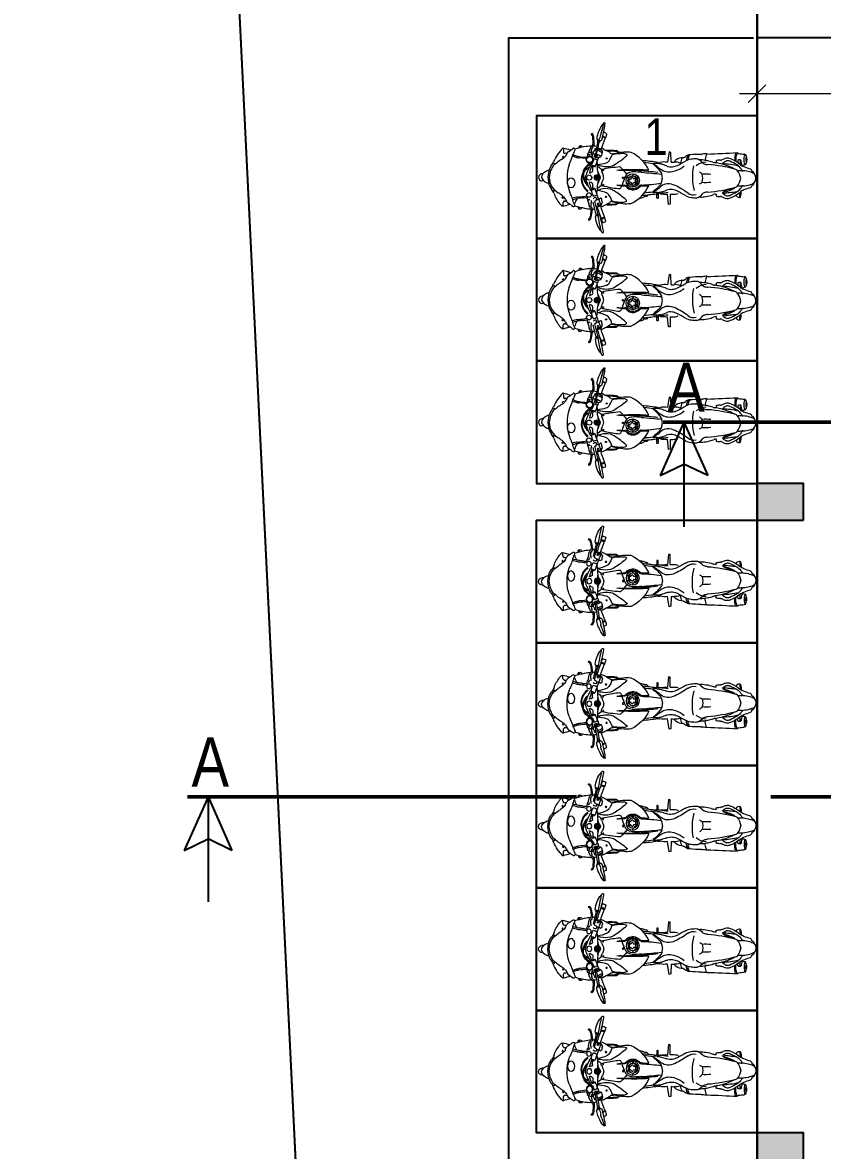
# Model space of a CAD drawing. Header units: metres. Extents: x 2865 to 2957, y -495 to -392.
# Drawn here: x 2865.32 to 2871.85, y -414.49 to -405.28 of the extents above; entities that cross this region are included whole.
import ezdxf
from ezdxf.enums import TextEntityAlignment as Align

# ---------------------------------------------------------------- set-up
doc = ezdxf.new("R2010")
doc.units = ezdxf.units.M
doc.header["$LTSCALE"] = 12.7
doc.linetypes.add('HIDDEN', pattern=[0.375, 0.25, -0.125])
doc.layers.get('Defpoints').update_dxf_attribs({"color": 140})
for name, color, linetype in [('AS_AT_SITE', 7, 'Continuous'), ('BLK_0_FLR_0_COVERED_PARKING', 7, 'Continuous'), ('BLK_1_COVERED_AREA', 7, 'Continuous'), ('BLK_1_FLR_0_STILT', 7, 'Continuous'), ('BLK_1_LVL_0_BLDG_FOOT_PRINT', 7, 'Continuous'), ('BLK_1_LVL_0_SIDE_SETBACK2', 7, 'Continuous'), ('FMB_OR_PLR', 7, 'Continuous'), ('PLOT_BOUNDARY', 7, 'Continuous'), ('SUPER_IMPOSED', 7, 'Continuous'), ('TWO_WHEELER_DRIVE_WAY', 7, 'Continuous')]:
    doc.layers.add(name, color=color, linetype=linetype)
doc.styles.add('Annotative', font='ARIALN.TTF')
doc.dimstyles.new('BLD OUTER', dxfattribs={"dimscale": 0.096, "dimtxt": 3, "dimasz": 1.5, "dimexe": 1.524, "dimexo": 3.96875, "dimgap": 0.889, "dimtad": 0, "dimzin": 0, "dimdsep": 46, "dimtxsty": 'Annotative', "dimblk": 'OBLIQUE', "dimcen": 0, "dimdle": 1.5, "dimclrd": 256, "dimadec": 0, "dimazin": 0, "dimtfac": 1, "dimtofl": 0, "dimtmove": 0, "dimatfit": 3, "dimldrblk": 'OPEN', "dimfxl": 0, "dimtolj": 1, "dimtzin": 0, "dimlwd": 18, "dimlwe": 18, "dimarcsym": 0})

# ---------------------------------------------------------------- blocks, each defined once
blk = doc.blocks.new('*D39')
at = {"layer": 'Defpoints', "color": 0}
for p in [(2866.1446, -399.9851), (2866.8347, -399.9513), (2870.1096, -466.8712)]:
    blk.add_point(p, dxfattribs=at)
at = {"color": 0, "insert": (2868.1549, -433.4451), "char_height": 0.288, "attachment_point": 5, "rotation": 272.80166, "style": 'Annotative'}
blk.add_mtext('\\A1;67.00', dxfattribs=at)
blk = doc.blocks.new('_Oblique')
at = {"color": 0, "linetype": 'ByBlock', "lineweight": -2}
blk.add_line((-0.5, -0.5), (0.5, 0.5), dxfattribs=at)
blk = doc.blocks.new('_Open')
at = {"color": 0, "linetype": 'ByBlock', "lineweight": -2}
for p, q in [((-1, 0.167), (0, 0)), ((-1, -0.167), (0, 0)), ((0, 0), (-1, 0))]:
    blk.add_line(p, q, dxfattribs=at)
blk = doc.blocks.new('A$C43C371B0')
at = {"lineweight": 15}
h = blk.add_hatch(color=8, dxfattribs=at)
edge = h.paths.add_edge_path(flags=16)
edge.add_ellipse((3.3888, -0.0123), major_axis=(0, -0.00177), ratio=0.5, start_angle=173.07515, end_angle=255.46242)
edge.add_line((3.388, -0.0119), (3.388, -0.02))
edge.add_line((3.388, -0.02), (3.3869, -0.02))
edge.add_line((3.3869, -0.02), (3.3869, -0.0122))
edge.add_ellipse((3.3857, -0.013), major_axis=(0, -0.00259), ratio=0.5, start_angle=109.0926, end_angle=187.01384)
edge.add_line((3.3855, -0.0105), (3.3855, -0.0199))
edge.add_line((3.3855, -0.0199), (3.3845, -0.0199))
edge.add_line((3.3845, -0.0199), (3.3845, -0.0262))
edge.add_line((3.3845, -0.0262), (3.3842, -0.0262))
edge.add_line((3.3842, -0.0262), (3.3842, -0.027))
edge.add_ellipse((3.3898, -0.0189), major_axis=(0, -0.0139), ratio=0.5, start_angle=-54.34775, end_angle=-19.21212)
edge.add_ellipse((3.3888, -0.0205), major_axis=(0, -0.0118), ratio=0.5, start_angle=-12.92284, end_angle=16.05024)
edge.add_ellipse((3.3892, -0.0233), major_axis=(0, -0.00891), ratio=0.5, start_angle=16.05024, end_angle=75.05841)
edge.add_ellipse((3.3861, -0.0217), major_axis=(0, -0.0154), ratio=0.5, start_angle=75.46499, end_angle=87.69698)
edge.add_line((3.3938, -0.0223), (3.3938, -0.0111))
edge.add_ellipse((3.3943, -0.0111), major_axis=(0, -0.00115), ratio=0.5, start_angle=90, end_angle=270, ccw=False)
edge.add_line((3.3949, -0.0111), (3.3949, -0.0234))
edge.add_ellipse((3.3978, -0.0234), major_axis=(0, -0.00581), ratio=0.5, start_angle=-90, end_angle=90)
edge.add_line((3.4007, -0.0234), (3.4007, -0.0112))
edge.add_ellipse((3.4013, -0.0112), major_axis=(0, -0.00107), ratio=0.5, start_angle=90, end_angle=270, ccw=False)
edge.add_line((3.4018, -0.0112), (3.4018, -0.0201))
edge.add_ellipse((3.4035, -0.0201), major_axis=(0, -0.00344), ratio=0.5, start_angle=-90, end_angle=90)
edge.add_line((3.4052, -0.0201), (3.4052, -0.0142))
edge.add_ellipse((3.4058, -0.0142), major_axis=(0, -0.00107), ratio=0.5, start_angle=90, end_angle=270, ccw=False)
edge.add_line((3.4063, -0.0142), (3.4063, -0.0179))
edge.add_ellipse((3.4071, -0.0177), major_axis=(0, -0.00157), ratio=0.5, start_angle=-83.40269, end_angle=2.56472)
edge.add_ellipse((3.4069, -0.0169), major_axis=(0, -0.00237), ratio=0.5, start_angle=8.94007, end_angle=73.41836)
edge.add_ellipse((3.4071, -0.0158), major_axis=(0, -0.00263), ratio=0.5, start_angle=369.35531, end_angle=408.87338, ccw=False)
edge.add_ellipse((3.4074, -0.0179), major_axis=(0, -0.000606), ratio=0.5, start_angle=277.73145, end_angle=347.06752, ccw=False)
edge.add_line((3.4071, -0.0179), (3.4071, -0.0142))
edge.add_ellipse((3.4057, -0.0142), major_axis=(0, -0.00272), ratio=0.5, start_angle=90, end_angle=270)
edge.add_line((3.4043, -0.0142), (3.4043, -0.0201))
edge.add_ellipse((3.4038, -0.0201), major_axis=(0, -0.000963), ratio=0.5, start_angle=270, end_angle=450, ccw=False)
edge.add_line((3.4034, -0.0201), (3.4034, -0.0112))
edge.add_ellipse((3.4011, -0.0112), major_axis=(0, -0.00459), ratio=0.5, start_angle=90, end_angle=270)
edge.add_line((3.3988, -0.0112), (3.3988, -0.0234))
edge.add_ellipse((3.3982, -0.0234), major_axis=(0, -0.00117), ratio=0.5, start_angle=270, end_angle=450, ccw=False)
edge.add_line((3.3976, -0.0234), (3.3976, -0.0112))
edge.add_ellipse((3.3943, -0.0112), major_axis=(0, -0.00664), ratio=0.5, start_angle=90, end_angle=270)
edge.add_line((3.391, -0.0112), (3.391, -0.0232))
edge.add_ellipse((3.3905, -0.0232), major_axis=(0, -0.00095), ratio=0.5, start_angle=0, end_angle=90, ccw=False)
edge.add_line((3.3905, -0.0242), (3.3894, -0.0242))
edge.add_ellipse((3.3894, -0.0232), major_axis=(0, -0.00095), ratio=0.5, start_angle=270, end_angle=360, ccw=False)
edge.add_line((3.3889, -0.0232), (3.3889, -0.0105))
edge.add_line((3.3889, -0.0105), (3.3889, -0.0105))
edge = h.paths.add_edge_path(flags=16)
edge.add_line((3.3905, -0.0051), (3.3896, -0.0071))
edge.add_line((3.3896, -0.0071), (3.388, -0.0071))
edge.add_ellipse((3.3873, -0.008), major_axis=(0, -0.00172), ratio=0.5, start_angle=123.48454, end_angle=146.51546)
edge.add_line((3.3878, -0.0066), (3.3878, -0.0047))
edge.add_ellipse((3.3873, -0.0033), major_axis=(0, -0.00166), ratio=0.5, start_angle=34.97077, end_angle=325.02923)
edge.add_line((3.3868, -0.0047), (3.3868, -0.0066))
edge.add_ellipse((3.3873, -0.008), major_axis=(0, -0.00172), ratio=0.5, start_angle=213.48454, end_angle=236.51546)
edge.add_line((3.3866, -0.0071), (3.385, -0.0071))
edge.add_line((3.385, -0.0071), (3.3841, -0.0051))
edge.add_ellipse((3.3837, -0.0057), major_axis=(0, -0.00095), ratio=0.5, start_angle=131.35961, end_angle=311.35961)
edge.add_line((3.3834, -0.0063), (3.3845, -0.009))
edge.add_line((3.3845, -0.009), (3.3866, -0.009))
edge.add_ellipse((3.3873, -0.008), major_axis=(0, -0.00172), ratio=0.5, start_angle=-56.51546, end_angle=56.51546)
edge.add_line((3.388, -0.009), (3.39, -0.009))
edge.add_line((3.39, -0.009), (3.3912, -0.0063))
edge.add_ellipse((3.3908, -0.0057), major_axis=(0, -0.00095), ratio=0.5, start_angle=48.64039, end_angle=228.64039)
h.paths.add_polyline_path([(3.3813, -0.0217), (3.3813, -0.0095), (3.3831, -0.0095), (3.3831, -0.0217)], flags=16)
edge = h.paths.add_edge_path(flags=16)
edge.add_ellipse((3.3806, -0.0181), major_axis=(0, -0.000952), ratio=0.5, start_angle=0, end_angle=360, ccw=False)
edge = h.paths.add_edge_path(flags=16)
edge.add_ellipse((3.3806, -0.0206), major_axis=(0, -0.000952), ratio=0.5, start_angle=0, end_angle=360, ccw=False)
edge = h.paths.add_edge_path(flags=16)
edge.add_ellipse((3.3806, -0.0156), major_axis=(0, -0.000952), ratio=0.5, start_angle=0, end_angle=360, ccw=False)
edge = h.paths.add_edge_path(flags=16)
edge.add_ellipse((3.3806, -0.0131), major_axis=(0, -0.000952), ratio=0.5, start_angle=0, end_angle=360, ccw=False)
edge = h.paths.add_edge_path(flags=16)
edge.add_ellipse((3.3806, -0.0106), major_axis=(0, -0.000952), ratio=0.5, start_angle=0, end_angle=360, ccw=False)
edge = h.paths.add_edge_path()
edge.add_ellipse((3.3934, 0), major_axis=(0, -0.0367), ratio=0.5, start_angle=-90, end_angle=90, ccw=False)
edge.add_line((3.3751, 0), (3.4118, 0))
blk = doc.blocks.new('A$C3D04333F')
at = {"xscale": -1}
blk.add_blockref('A$C43C371B0', (3.7548, 1.25), dxfattribs=at)
blk = doc.blocks.new('A$C1AA45CAD')
h = blk.add_hatch(color=256)
h.dxf.hatch_style = 1
h.paths.add_polyline_path([(0, 0), (-0.3, 0), (-0.3, -0.38), (0, -0.38)])
blk.add_lwpolyline([(-0.3, -0.38), (0, -0.38), (0, 0), (-0.3, 0)], close=True)
blk = doc.blocks.new('A$C06431D52')
at = {"color": 8, "lineweight": 15}
for p, q in [((-0.4734, 0.196), (-0.4967, 0.2943)), ((-0.4842, 0.2957), (-0.4625, 0.2052)), ((-0.4447, 0.2082), (-0.4425, 0.2082)), ((-0.5063, 0.003), (-0.4824, 0.003)), ((-0.4943, 0.0149), (-0.4943, -0.0089)), ((-0.0588, 0.0303), (-0.0437, 0.0303)), ((-0.0524, -0.0284), (-0.0457, -0.0284)), ((-1.0973, -0.1215), (-1.097, -0.2021)), ((-1.0832, -0.2056), (-1.0679, -0.1216)), ((-0.4348, -0.1093), (-0.4272, -0.0943)), ((-0.4272, -0.0943), (-0.4173, -0.0994)), ((-0.4173, -0.0994), (-0.4255, -0.1159)), ((-1.097, -0.2021), (-1.0832, -0.2056)), ((-0.5562, -0.3128), (-0.5255, -0.2268))]:
    blk.add_line(p, q, dxfattribs=at)
blk.add_lwpolyline([(-1.8, -0.5), (0, -0.5), (0, 0.5), (-1.8, 0.5)], close=True)
for points in [[(-1.09, 0.1394), (-1.0906, 0.2161), (-1.0899, 0.2201), (-1.078, 0.2219), (-1.076, 0.2195)], [(-1.076, 0.2195), (-1.0715, 0.1686), (-1.0676, 0.1389)], [(-0.9964, 0.1336), (-0.9943, 0.1355), (-0.9935, 0.1375), (-0.9935, 0.1396), (-0.9932, 0.1711), (-0.9911, 0.1728), (-0.9833, 0.1724), (-0.9816, 0.1709), (-0.9816, 0.1378), (-0.9809, 0.1368), (-0.9788, 0.1353)], [(-0.9935, 0.1451), (-0.9816, 0.1451)], [(-0.7916, 0.0441), (-0.8079, 0.0441), (-0.8079, 0.0136), (-0.7916, 0.0136)], [(-0.7676, 0.0404), (-0.7559, 0.0404), (-0.7559, 0.0172), (-0.7676, 0.0172)]]:
    blk.add_lwpolyline(points, dxfattribs=at)
blk.add_lwpolyline([(-0.5092, 0.2186), (-0.5045, 0.2129), (-0.4972, 0.214), (-0.4946, 0.2209), (-0.4992, 0.2267), (-0.5065, 0.2255)], close=True, dxfattribs=at)
for centre, radius in [((-0.4273, 0.1457), 0.0186), ((-0.8278, 0.0056), 0.00242), ((-0.8274, 0.0517), 0.00242), ((-0.7854, 0.0759), 0.00242), ((-0.7458, 0.0523), 0.00242), ((-0.7454, 0.0049), 0.00242), ((-0.7059, 0.0049), 0.00583), ((-0.543, 0.0617), 0.00411), ((-0.4943, 0.003), 0.0229), ((-0.4943, 0.003), 0.0189), ((-0.4943, 0.003), 0.0119), ((-0.4302, 0.003), 0.0209), ((-0.7865, -0.018), 0.00242), ((-0.5437, -0.0566), 0.00428), ((-0.5007, -0.1607), 0.00329), ((-0.4326, -0.1435), 0.0284), ((-0.4326, -0.1435), 0.025)]:
    blk.add_circle(centre, radius, dxfattribs=at)
for centre, radius, start, end in [((-0.5376, 0.3288), 0.0417, 90.1486, 131.2311), ((-0.4725, 0.4478), 0.0736, 177.67464, 194.04028), ((-0.5394, 0.4438), 0.00969, 76.9625, 133.38682), ((1.0011, 0.7099), 1.5701, 190.2718, 194.73859), ((-0.7605, 0.2763), 0.2419, 15.29338, 22.9313), ((-0.5587, 0.4243), 0.036, 26.14713, 53.23774), ((-0.6534, 0.3254), 0.1712, 21.98625, 42.11051), ((2.9019, 1.048), 3.4818, 190.05373, 192.22221), ((-0.7064, 0.304), 0.2284, 4.59484, 21.98625), ((-0.3805, 0.3926), 0.1874, 189.95663, 201.04811), ((-0.5271, 0.2999), 0.0401, 90.12832, 136.65702), ((-0.5505, 0.3321), 0.00842, 234.78244, 267.04615), ((-2.1457, -0.2795), 1.7034, 17.5111, 20.59219), ((-0.5183, 0.2844), 0.0511, 98.10835, 129.65125), ((-0.5538, 0.3211), 0.00389, 321.48406, 42.35155), ((-4.9574, -1.2656), 4.7109, 18.69572, 19.77199), ((-0.5104, 0.3568), 0.0468, 261.48218, 312.57912), ((-0.5002, 0.3087), 0.00498, 161.64475, 240.86184), ((-0.4982, 0.3283), 0.0243, 259.45575, 308.23531), ((-0.5197, 0.2876), 0.024, 16.45137, 44.53718), ((-0.4928, 0.3102), 0.0098, 353.8099, 43.7023), ((-0.4683, 0.3011), 0.0168, 151.43965, 198.96029), ((0.3166, 0.1418), 0.7833, 166.2045, 170.88663), ((-0.2042, 0.2648), 0.242, 165.1662, 179.35351), ((-0.3495, 0.3078), 0.0969, 162.61984, 167.62236), ((-0.4171, 0.329), 0.026, 141.6885, 162.61984), ((-0.4222, 0.3225), 0.0165, 123.04546, 165.1662), ((-0.3263, 0.1496), 0.225, 117.29919, 119.62955), ((-0.6162, 0.6208), 0.3393, 303.04546, 304.18859), ((-0.4278, 0.3454), 0.00443, 57.30806, 112.20608), ((-0.4279, 0.3436), 0.00416, 304.18859, 13.47169), ((-0.4483, 0.3387), 0.0251, 13.47169, 24.48487), ((-0.6486, -0.053), 0.2943, 114.50755, 155.28787), ((-0.7346, -0.1283), 0.345, 84.7908, 96.00443), ((-0.7254, 0.1906), 0.00845, 114.29045, 184.14779), ((-0.6871, 0.2204), 0.0558, 213.05368, 237.83094), ((-0.707, 0.1498), 0.0532, 91.91675, 114.29045), ((-0.6971, -0.1473), 0.3505, 76.2084, 91.91675), ((-0.7635, -0.3428), 0.5613, 74.76378, 83.8355), ((-0.5854, -0.0185), 0.2456, 107.81463, 110.81053), ((-0.6468, 0.2071), 0.0161, 97.04287, 148.94212), ((-0.6082, -0.1196), 0.339, 84.81343, 98.88327), ((-0.6034, -0.2561), 0.4812, 88.07935, 95.41166), ((-0.6118, 0.2143), 0.0161, 254.76378, 287.43871), ((-0.5168, 0.2098), 0.0981, 189.79471, 210.25895), ((-0.3376, -0.1847), 0.4688, 113.61636, 125.07843), ((-0.6118, -0.5059), 0.7312, 86.51723, 88.07935), ((-0.4662, 0.1625), 0.0839, 135.77408, 147.53454), ((-0.4658, 0.2223), 0.0727, 191.70944, 204.47244), ((-0.5165, 0.1859), 0.0167, 157.84074, 222.4174), ((-0.5272, 0.2223), 0.00437, 121.22576, 247.2453), ((-0.4907, 0.1876), 0.0546, 83.18285, 135.25307), ((-0.4767, 0.1566), 0.0814, 94.65543, 127.62642), ((-0.4567, 0.1038), 0.1569, 115.83418, 115.967), ((-0.4465, 0.2301), 0.0761, 184.67072, 206.37637), ((-0.4788, 0.1153), 0.0696, 97.66698, 127.00502), ((0.3942, 0.647), 1.0145, 206.37637, 207.5485), ((-0.4567, 0.1038), 0.1569, 101.49966, 105.51132), ((-0.4735, 0.1797), 0.0152, 106.46485, 176.42799), ((-0.4655, 0.1526), 0.0435, 100.2341, 106.46485), ((-0.4567, 0.1038), 0.1569, 90.03997, 96.90253), ((-0.441, 0.2633), 0.016, 170.65025, 214.57231), ((-0.412, 0.2737), 0.0464, 204.83849, 225.26656), ((-0.4867, 0.2036), 0.0422, 340.7211, 6.18062), ((-0.2656, 0.289), 0.1819, 186.78236, 188.14004), ((-0.43, 0.2676), 0.0163, 195.60072, 226.34916), ((-0.471, 0.2267), 0.0298, 16.87483, 28.17883), ((-0.4716, -0.1354), 0.3964, 78.38949, 86.05851), ((-0.5429, 0.2218), 0.1014, 352.31924, 7.68076), ((-0.4798, 0.2187), 0.0536, 16.06344, 43.88521), ((-0.5094, 0.2102), 0.0844, 357.16932, 16.06344), ((-0.4173, 0.2053), 0.00785, 175.25526, 219.20212), ((-0.48, 0.1105), 0.1062, 53.87727, 57.82624), ((-0.5117, 0.1635), 0.0999, 355.91806, 19.15295), ((-0.6829, -1.1117), 1.3952, 74.53204, 77.95811), ((-0.3559, 0.2447), 0.0142, 113.00252, 166.89049), ((-0.3528, 0.2374), 0.0222, 66.99748, 113.00252), ((-0.325, 0.2514), 0.0237, 161.479, 202.08302), ((-0.3869, 0.4631), 0.2936, 278.05504, 288.5999), ((-0.3559, 0.2441), 0.018, 347.71886, 49.47788), ((-0.5262, 0.3005), 0.2318, 327.64089, 339.2087), ((-0.3048, 0.2309), 0.00674, 147.68202, 194.12526), ((3.6848, 1.821), 4.3014, 201.71878, 202.35778), ((-0.3005, 0.2282), 0.0118, 111.41245, 147.68202), ((-0.3022, 0.2326), 0.00713, 71.4502, 111.41245), ((-0.3138, 0.198), 0.0436, 46.64468, 71.4502), ((-0.2365, 0.2799), 0.0691, 226.64468, 248.1932), ((-0.1188, -0.2413), 0.4866, 100.56165, 108.33158), ((-0.2709, 0.1938), 0.0236, 34.51193, 68.1932), ((-0.3903, 0.1118), 0.1685, 30.20595, 34.51193), ((-0.243, 0.0772), 0.1193, 82.31095, 90.79975), ((-0.4227, 0.0929), 0.2061, 24.8389, 30.20595), ((-0.2254, 0.1991), 0.00391, 246.08667, 325.31778), ((-0.2656, 0.2268), 0.0527, 325.31778, 1.23652), ((-0.2181, 0.23), 0.00567, 338.61021, 71.79515), ((-0.3247, 0.1075), 0.1744, 38.36643, 47.96263), ((-0.4231, 0.0297), 0.2999, 19.68738, 38.36643), ((-1.8629, 0.5259), 0.4552, 284.81441, 292.22254), ((-1.732, 0.2054), 0.109, 292.22254, 310.32022), ((-1.4327, -0.0918), 0.2969, 141.43536, 146.89066), ((-1.5656, 0.1282), 0.1045, 161.57256, 186.63963), ((-1.5821, 0.0273), 0.1059, 120.85468, 141.43536), ((-1.658, 0.159), 0.00704, 73.35553, 161.57256), ((-1.4897, -0.0801), 0.2655, 108.03541, 130.32022), ((-1.3845, 0.1097), 0.2772, 168.3367, 177.41003), ((-1.6549, 0.1381), 0.0277, 46.42262, 92.24946), ((-1.3867, -0.2997), 0.4868, 112.9636, 120.85468), ((-1.6521, 0.1422), 0.0228, 8.34083, 44.47036), ((-2.0634, 4.2227), 4.1245, 276.00319, 277.53162), ((-1.3169, -1.0368), 1.1608, 93.90831, 105.40333), ((-1.6087, 0.0859), 0.0079, 125.54018, 188.8365), ((-1.3367, -0.5024), 0.6559, 110.00115, 114.94526), ((-1.6008, 0.0761), 0.0178, 102.75376, 129.2329), ((-1.7822, 0.8776), 0.8039, 282.75376, 286.93416), ((-1.5596, 0.1083), 0.0437, 78.89423, 112.9636), ((-1.56, 0.1407), 0.0337, 88.88263, 110.52227), ((-1.5101, -0.0259), 0.1488, 102.7208, 110.00115), ((-1.5613, 0.0764), 0.0981, 77.49243, 88.88263), ((-1.5564, 0.1246), 0.0271, 58.87226, 78.89423), ((-1.5833, 0.1898), 0.0886, 293.45442, 316.58165), ((-1.6746, 0.7024), 0.5978, 282.7208, 283.85114), ((-1.5839, 0.0691), 0.089, 42.66855, 62.20467), ((-1.5944, 0.0121), 0.169, 61.12865, 71.24485), ((-1.5379, 0.1483), 0.0271, 283.85114, 315.80164), ((-1.5036, 0.1732), 0.0161, 234.88107, 275.81778), ((-1.4923, 0.0628), 0.0949, 77.44705, 95.81778), ((-1.4706, 0.1506), 0.00496, 16.22455, 102.24973), ((-1.4944, 0.1437), 0.0297, 348.36891, 16.22455), ((-1.4627, 0.1806), 0.0429, 266.49281, 297.32503), ((-1.403, 0.067), 0.0853, 105.11322, 117.95141), ((-1.3213, -0.2354), 0.3986, 96.71767, 105.11322), ((-1.4033, 0.2275), 0.1065, 273.90831, 289.66839), ((-1.3402, -0.0748), 0.2369, 86.49182, 96.71767), ((-1.3779, 0.1565), 0.0311, 289.66839, 323.24581), ((-1.2847, 0.0869), 0.0853, 115.79327, 143.24581), ((-1.3059, 0.1307), 0.0366, 92.7951, 115.79327), ((-1.295, -0.0919), 0.2595, 82.37099, 92.7951), ((-1.282, 0.0672), 0.078, 54.28157, 104.48831), ((-1.6943, -0.0028), 0.4227, 347.91783, 15.28066), ((-1.2768, 0.0442), 0.1222, 60.59475, 82.37099), ((-0.8504, 0.6538), 0.6503, 233.57753, 244.35392), ((-0.0779, 2.1714), 2.3196, 240.59475, 242.4683), ((-1.1308, 0.0906), 0.0483, 92.19117, 120.67641), ((-1.085, 0.2393), 0.1408, 242.4683, 260.31567), ((-1.0991, -0.7385), 0.878, 89.40758, 92.19117), ((-1.094, 0.1868), 0.0875, 260.31567, 292.92008), ((-1.5535, 4.7771), 4.6763, 275.87536, 276.74626), ((-1.0991, -0.7385), 0.878, 87.49209, 87.94285), ((-1.1444, -1.7721), 1.9126, 86.00062, 87.49209), ((-0.9579, -0.1351), 0.262, 103.1881, 112.92008), ((-0.6367, -0.3732), 0.5874, 125.76555, 130.48125), ((-0.972, -0.0747), 0.1999, 93.32354, 103.1881), ((-1.0042, 0.1435), 0.0103, 228.37169, 272.57028), ((-1.0177, 0.4457), 0.3128, 272.57028, 277.8142), ((-1.2289, 0.388), 0.3865, 309.35314, 316.20245), ((-1.0446, 1.1754), 1.0522, 273.32354, 274.55603), ((0.2219, -1.5652), 2.0564, 124.77403, 125.76555), ((-0.6822, -1.9989), 2.1547, 94.82362, 97.8142), ((-0.9597, 0.1101), 0.0164, 57.89252, 94.55603), ((-0.9516, 0.1219), 0.00216, 319.08639, 74.55473), ((-0.9789, 0.6424), 0.5207, 273.23692, 281.1983), ((-0.9004, 0.1479), 0.00778, 143.75662, 209.88102), ((-0.8997, 0.1474), 0.00864, 89.35406, 143.75662), ((-0.8989, 0.2124), 0.0563, 269.35406, 298.00281), ((-0.8316, 0.0858), 0.087, 93.91599, 118.00281), ((-0.7714, 0.003), 0.1036, 108.27551, 137.10602), ((-0.783, 0.0108), 0.0831, 97.67091, 137.36613), ((-0.7871, 0.0252), 0.078, 69.28162, 102.46031), ((-0.7866, 0.0207), 0.0729, 63.16733, 95.86599), ((-0.7829, 0.0362), 0.0662, 37.15714, 69.28162), ((-0.2991, 0.6517), 0.6352, 228.88268, 238.17658), ((-0.6769, 0.0807), 0.0129, 87.85067, 150.62534), ((-0.6839, -0.1059), 0.1996, 80.1366, 87.85067), ((-0.5713, 0.2131), 0.1189, 238.17658, 254.84486), ((-0.5641, 0.2397), 0.1465, 254.84486, 286.15113), ((-0.5239, 0.2028), 0.0885, 208.6505, 234.01449), ((-0.4683, 0.3499), 0.2438, 243.80009, 264.02382), ((-0.5203, 0.1824), 0.0116, 222.4174, 268.05162), ((0.4036, -3.102), 3.3325, 105.62013, 106.15113), ((-0.4301, 0.1899), 0.0762, 189.14042, 217.25017), ((0.2799, 0.0153), 0.78, 171.07445, 177.27687), ((-0.4507, 0.0807), 0.0746, 98.17185, 124.89278), ((0.6982, 0.5317), 1.2538, 198.11185, 200.58953), ((-0.4522, 0.1784), 0.0366, 176.42799, 191.74696), ((-0.4826, 0.1721), 0.00554, 191.74696, 266.64799), ((-0.4815, 0.1903), 0.0238, 266.64799, 323.85862), ((-0.4465, 0.06), 0.0423, 87.81378, 133.28161), ((-0.7958, 0.0206), 0.3603, 13.09585, 21.83078), ((-0.4317, 0.0644), 0.033, 121.99122, 140.56807), ((-0.4457, 0.0869), 0.00653, 78.95583, 121.99122), ((5.5508, 1.4904), 6.156, 193.11742, 193.5829), ((-0.4459, 0.1), 0.0109, 24.90639, 79.98098), ((-1.1006, -0.204), 0.7327, 17.16008, 24.90639), ((-0.4972, 0.0111), 0.1273, 11.47767, 53.2142), ((-0.4972, 0.0111), 0.1331, 11.47767, 53.2142), ((-0.3897, 0.0701), 0.0976, 89.25177, 103.10221), ((-0.3234, -0.2114), 0.3731, 95.7703, 103.37349), ((-0.3306, -0.3479), 0.5188, 95.01273, 96.40361), ((-0.4257, 0.7369), 0.5702, 275.01273, 278.05504), ((-0.0787, -2.6327), 2.8067, 95.17981, 95.7703), ((-0.3447, 0.3017), 0.1398, 275.17981, 292.19386), ((1.0421, 0.6707), 1.4241, 200.00578, 201.74063), ((-0.1447, 0.1974), 0.1464, 201.74063, 209.0548), ((-0.3263, 0.0965), 0.0613, 11.07375, 29.0548), ((-0.5708, 0.0031), 0.3223, 340.96005, 19.03995), ((-0.1906, 0.2003), 0.0497, 204.8389, 226.7631), ((-0.0351, 0.3657), 0.2767, 226.7631, 232.94993), ((0.0007, 0.4131), 0.3362, 232.94993, 238.43137), ((-0.258, -0.0078), 0.1579, 34.63552, 58.43137), ((-0.0329, 0.1693), 0.1146, 199.68738, 218.83104), ((-0.2205, 0.0183), 0.1262, 10.33065, 38.83104), ((-1.7292, 0.009), 0.0605, 138.54512, 220.71579), ((-1.7747, 0.0511), 0.00201, 135.27785, 275.14718), ((-1.735, 0.0236), 0.0502, 130.96043, 144.91587), ((-1.6671, -0.2034), 0.2744, 105.26814, 113.0504), ((-1.7457, 0.0385), 0.0321, 118.03127, 133.98211), ((-1.7645, 0.0738), 0.00792, 298.41456, 340.52959), ((-1.7192, 0.0577), 0.0402, 143.30431, 160.52959), ((-1.7405, 0.0736), 0.0136, 116.24404, 143.30431), ((-1.6517, -0.2598), 0.3329, 96.15582, 105.26814), ((-1.6814, 0.0959), 0.0254, 256.40473, 275.9733), ((-1.6529, -0.2663), 0.3378, 88.71242, 94.39192), ((-1.5138, -0.0171), 0.1549, 143.64118, 170.15792), ((-1.5138, 0.0358), 0.1549, 189.84208, 216.35882), ((-1.6454, 0.068), 0.00345, 23.3599, 88.71242), ((-1.6232, 0.0634), 0.019, 96.09909, 143.64118), ((-1.6, 0.0751), 0.0191, 129.2329, 150.11127), ((-1.3808, -0.4436), 0.4862, 86.45558, 95.0128), ((-1.2582, 0.009), 0.0981, 160.55056, 199.3551), ((-1.3014, -0.0141), 0.0744, 113.63665, 131.4749), ((-1.0732, 0.1897), 0.1355, 244.35392, 272.692), ((-1.0706, 0.1352), 0.081, 272.692, 310.48125), ((-0.945, 0.0046), 0.0816, 176.50194, 195.44405), ((-0.578, -0.0516), 0.4526, 168.9221, 172.29623), ((-0.9563, 0.0225), 0.067, 139.97409, 168.9221), ((-0.821, -1.2155), 1.28, 91.57876, 98.84132), ((-0.8691, -0.0507), 0.1809, 129.35314, 139.97409), ((5.6841, -233.7138), 233.877, 91.602057, 91.617115), ((-0.8569, 0.0919), 0.0279, 271.28311, 297.2952), ((-0.855, 0.0895), 0.0178, 271.60206, 295.52733), ((-0.7867, 0.0289), 0.0335, 112.14429, 251.85905), ((-0.7711, 0.039), 0.0211, 128.71027, 166.16668), ((-0.7711, 0.0186), 0.0211, 193.83332, 231.28973), ((-0.7825, 0.0532), 0.00291, 51.28973, 128.71027), ((-0.7825, 0.0045), 0.00291, 231.28973, 308.71027), ((-0.7939, 0.0308), 0.0281, 20.20915, 61.92562), ((-0.7939, 0.0269), 0.0281, 298.07438, 339.79085), ((-0.5171, 0.3881), 0.384, 231.95638, 236.08984), ((-0.8188, 0.0461), 0.1084, 323.46902, 340.36493), ((-0.7207, 0.0862), 0.0198, 237.65635, 272.70319), ((-0.7215, 0.0828), 0.0108, 217.15714, 277.81976), ((-0.7458, -0.444), 0.5166, 79.91087, 87.13639), ((-0.7344, -0.9012), 0.9677, 85.30343, 89.13568), ((-2.9905, 0.8209), 2.4141, 340.36493, 341.77266), ((-0.5843, 0.0285), 0.1191, 150.62534, 161.77266), ((-0.8477, -1.2808), 1.3857, 76.59969, 81.78747), ((-0.5238, 0.0038), 0.0242, 162.36292, 194.77161), ((0.2816, -0.2838), 0.8794, 157.54532, 160.40493), ((-0.5532, 0.0671), 0.0267, 325.818, 0.23187), ((-0.4745, 0.026), 0.0663, 109.50821, 141.72058), ((-0.4943, 0.003), 0.0265, 109.22767, 250.77233), ((-0.6142, 0.083), 0.1191, 330.1062, 345.07597), ((-0.554, 0.0487), 0.055, 337.95276, 3.79771), ((-0.6426, 0.0619), 0.1868, 358.05689, 7.22776), ((-0.4505, 0.054), 0.00555, 163.65466, 237.47421), ((-0.3869, 0.1538), 0.1239, 237.47421, 247.25467), ((-0.434, 0.0405), 0.00127, 231.15121, 352.44532), ((-0.4444, 0.0419), 0.0117, 352.44532, 13.5829), ((-0.4957, -0.021), 0.1184, 357.40834, 51.24062), ((-0.4957, -0.021), 0.1127, 357.40834, 45.62978), ((-0.4325, 0.0023), 0.0335, 342.83992, 17.16008), ((-0.4784, 0.0149), 0.1139, 330.4618, 11.47767), ((-0.4784, 0.0149), 0.1082, 339.10927, 11.47767), ((-0.2436, 0.0021), 0.1404, 359.42292, 34.63552), ((-0.2481, 0.0033), 0.145, 335.27332, 358.96565), ((-0.1089, -0.023), 0.0732, 46.77315, 81.54512), ((-0.3156, 0.001), 0.2228, 349.66935, 10.33065), ((-0.0963, 0.007), 0.0564, 304.6592, 353.79987), ((-0.1057, -0.02), 0.0688, 17.77376, 47.07321), ((-0.0461, 0.001), 0.0294, 270.77001, 85.32746), ((-1.7747, -0.0324), 0.00201, 84.85282, 224.72215), ((-1.735, -0.0049), 0.0502, 215.08413, 229.03957), ((-1.6671, 0.2221), 0.2744, 246.9496, 254.73186), ((-1.7457, -0.0198), 0.0321, 226.01789, 241.96873), ((-1.7645, -0.0551), 0.00792, 19.47041, 61.58544), ((-1.7192, -0.039), 0.0402, 199.47041, 216.69569), ((-1.7405, -0.0549), 0.0136, 216.69569, 243.75596), ((-1.8629, -0.5072), 0.4552, 67.77746, 75.18559), ((-1.6517, 0.2785), 0.3329, 254.73186, 263.84418), ((-1.732, -0.1867), 0.109, 49.67978, 67.77746), ((-1.6814, -0.0772), 0.0254, 84.0267, 103.59527), ((-1.4327, 0.1104), 0.2969, 213.10934, 218.56464), ((-1.6529, 0.2849), 0.3378, 265.60808, 271.28758), ((-1.5821, -0.0086), 0.1059, 218.56464, 239.14532), ((-1.4914, 0.5724), 0.6816, 256.63749, 267.81584), ((-1.6232, -0.0447), 0.019, 216.35882, 263.90091), ((-1.3169, 1.0555), 1.1608, 254.59667, 266.09169), ((-1.3926, 0.3498), 0.4725, 241.58183, 254.86161), ((-1.3801, 0.4618), 0.4862, 264.89286, 273.45008), ((-1.2892, 0.0186), 0.0746, 214.34093, 236.24918), ((-1.0633, -0.2648), 0.2231, 108.43281, 129.31889), ((-1.0923, -0.2292), 0.1453, 96.59319, 113.42977), ((-1.083, -0.1736), 0.1308, 88.11628, 112.90328), ((-1.1001, -0.2002), 0.1158, 69.67265, 94.39897), ((-1.0825, -0.1584), 0.1157, 66.1244, 88.11628), ((0.8573, 4.9324), 5.3774, 249.11261, 249.59378), ((-1.1132, -0.2279), 0.1916, 47.1943, 66.1244), ((-0.9654, -0.0108), 0.0586, 186.22855, 221.3783), ((-2.765, -20.671), 20.7192, 84.71303, 85.17469), ((-0.8011, 0.1124), 0.2638, 217.85581, 225.16232), ((-0.7124, 2.2129), 2.2682, 262.97932, 266.93089), ((-0.779, 0.1277), 0.2903, 224.21328, 233.25436), ((-0.8421, 0.0648), 0.2074, 227.1943, 237.3599), ((-0.6369, 0.0751), 0.3091, 205.18081, 243.79969), ((-0.7984, 1.9874), 2.0473, 266.69001, 272.01864), ((-0.7836, 0.7407), 0.784, 264.71303, 269.30892), ((-0.7149, 1.8898), 1.9455, 266.49481, 271.21659), ((-0.7917, 0.0704), 0.1137, 269.30892, 281.67091), ((-0.7826, 0.0264), 0.0687, 281.67091, 301.0531), ((-0.7749, 0.0136), 0.0537, 301.0531, 323.46902), ((0.2914, 0.8327), 1.3393, 219.81492, 222.95779), ((-0.7156, 0.4099), 0.4686, 268.69608, 277.56452), ((-0.6802, -0.072), 0.0118, 222.95779, 271.39306), ((-0.7702, 1.1004), 1.1876, 274.36108, 281.70855), ((-0.5825, -0.2013), 0.1137, 91.4872, 113.26367), ((-0.5693, -0.2601), 0.1732, 75.03821, 95.35906), ((-0.2181, 0.0844), 0.3404, 194.77161, 200.37441), ((-0.5798, -0.0613), 0.0506, 358.74207, 32.63522), ((-0.4502, 0.0143), 0.1101, 224.14593, 244.50551), ((-0.6142, -0.077), 0.1191, 14.92403, 29.8938), ((-0.554, -0.0427), 0.055, 356.20229, 22.04724), ((0.6498, -0.018), 1.1494, 181.41039, 185.46627), ((1.809, -0.8935), 2.427, 160.55127, 161.82165), ((-0.4531, -0.0551), 0.0402, 228.82116, 272.66411), ((-0.3514, -0.0744), 0.1089, 167.69024, 184.70879), ((-0.5014, -0.163), 0.0898, 54.20697, 62.4354), ((-0.4472, -0.0526), 0.0107, 123.30762, 172.34721), ((-0.401, -0.1228), 0.0947, 114.31169, 123.30762), ((-0.6908, 0.0124), 0.2627, 335.79558, 349.54181), ((-0.8152, 0.1205), 0.434, 329.83291, 342.83992), ((-0.4339, -0.0501), 0.0148, 84.38676, 114.31169), ((-0.4505, 0.0055), 0.0863, 284.21169, 314.73215), ((-0.4505, 0.0055), 0.0806, 287.8497, 323.98462), ((-0.4718, -0.0221), 0.0887, 303.17842, 357.40834), ((-0.4718, -0.0221), 0.0945, 305.14257, 357.40834), ((0.1949, -0.2992), 0.3753, 146.29115, 152.7856), ((-0.2494, -0.0069), 0.1422, 322.85795, 339.23702), ((-0.2322, -0.0142), 0.1381, 326.29115, 349.66935), ((-0.147, 0.0807), 0.1458, 288.31584, 304.58706), ((-1.7102, -0.1253), 0.00162, 264.98022, 314.90223), ((-1.7105, -0.1648), 0.00298, 55.30797, 87.23763), ((-1.6919, -0.1637), 0.0246, 231.87367, 261.05377), ((-1.6662, -0.2139), 0.1169, 94.51082, 109.93791), ((-1.6726, -0.0972), 0.00278, 111.21224, 184.1019), ((-1.4634, -0.0822), 0.2126, 184.1019, 194.79083), ((-1.6381, -0.0979), 0.0494, 231.36845, 242.71598), ((-1.8273, -0.1355), 0.1667, 357.84068, 11.80595), ((-1.4897, 0.0988), 0.2655, 229.67978, 251.96459), ((-1.6583, -0.1194), 0.0225, 263.75205, 312.23492), ((-1.6849, -0.1259), 0.043, 346.28207, 10.30117), ((-1.7608, -0.1471), 0.1345, 336.56429, 8.17265), ((-1.3867, 0.3184), 0.4868, 239.14532, 247.0364), ((-1.7655, -0.1543), 0.148, 341.5622, 8.28192), ((-1.5596, -0.0897), 0.0437, 247.0364, 281.10577), ((-1.56, -0.122), 0.0337, 249.47773, 271.11737), ((-1.5613, -0.0577), 0.0981, 271.11737, 282.50757), ((-1.5564, -0.106), 0.0271, 281.10577, 301.12774), ((-1.5839, -0.0504), 0.089, 297.79533, 317.33145), ((-1.5944, 0.0066), 0.169, 288.75515, 298.87135), ((-1.5219, -0.1058), 0.00598, 305.23085, 355.6577), ((-1.4109, 0.2822), 0.4024, 254.86161, 262.11929), ((-1.5036, -0.1545), 0.0161, 84.18222, 125.11893), ((-1.4923, -0.0441), 0.0949, 264.18222, 282.55295), ((-1.4706, -0.1319), 0.00496, 257.75027, 343.77545), ((-1.4747, -0.1204), 0.00949, 8.28777, 24.73919), ((-1.0517, 2.8773), 3.0223, 262.11929, 262.43356), ((-1.4944, -0.125), 0.0297, 343.77545, 11.63109), ((-1.4531, -0.1445), 0.0261, 59.64122, 82.43356), ((-1.4055, -0.0539), 0.0763, 243.23723, 260.72353), ((-1.3501, 0.1186), 0.2569, 254.7293, 264.28292), ((-1.4033, -0.2088), 0.1065, 70.33161, 86.09169), ((-1.4069, -0.171), 0.0245, 303.53976, 339.59945), ((-1.3883, 0.0136), 0.1367, 271.16589, 309.31889), ((-1.5077, -0.1335), 0.132, 339.59945, 358.48247), ((-1.3321, 0.0811), 0.2224, 258.67856, 270.88385), ((-1.3779, -0.1379), 0.0311, 36.75419, 70.33161), ((-1.2847, -0.0682), 0.0853, 216.75419, 244.20673), ((-1.3328, 0.6012), 0.7876, 269.15477, 276.01334), ((-1.3059, -0.112), 0.0366, 244.20673, 267.2049), ((-1.295, 0.1106), 0.2595, 267.2049, 277.62901), ((-1.2768, -0.0255), 0.1222, 277.62901, 299.40525), ((-1.2726, -0.1596), 0.0317, 314.75596, 343.06356), ((-1.2496, -0.1333), 0.0488, 269.15931, 303.8426), ((-1.2993, -0.1419), 0.0631, 334.69835, 1.00279), ((-1.2864, -0.1367), 0.0634, 315.01855, 1.30624), ((8.3354, -14.4282), 17.162, 123.77905, 123.8426), ((-0.0779, -2.1527), 2.3196, 117.5317, 119.40525), ((-1.1867, -0.193), 0.0357, 105.87745, 123.77905), ((-1.1963, -0.0569), 0.1018, 269.8798, 303.62468), ((-1.2565, -0.1194), 0.0788, 330.48994, 3.63684), ((-1.1641, -0.0003), 0.115, 260.26952, 266.45208), ((-1.1332, -0.0316), 0.0917, 245.49372, 276.86331), ((-1.1709, -0.0949), 0.056, 303.62468, 330.37012), ((-1.1024, -0.2873), 0.1659, 88.22771, 96.86331), ((-1.0425, 0.007), 0.131, 258.31437, 285.84899), ((-0.9692, 0.1495), 0.2616, 259.32558, 266.83583), ((-0.9989, -0.1469), 0.0289, 70.45732, 105.84899), ((-0.761, 1.2413), 1.3799, 260.48182, 265.73009), ((-0.9666, 0.1066), 0.219, 265.54749, 271.46024), ((-0.9594, -0.1056), 0.00691, 256.57991, 0.60905), ((-0.4073, 3.8642), 4.0114, 262.16794, 263.27752), ((-0.7322, -0.1792), 0.00636, 147.70072, 252.7536), ((0.0037, -1.0852), 1.1732, 122.55805, 129.18068), ((-0.6837, 0.071), 0.2622, 273.56138, 285.03626), ((-0.4118, -0.2511), 0.2151, 146.94621, 161.36035), ((-0.5614, -0.1537), 0.0367, 102.15512, 146.94621), ((-0.4856, -0.3692), 0.2649, 92.23196, 108.36879), ((-0.4887, -0.1981), 0.0467, 138.8998, 178.89847), ((-0.5581, -0.2532), 0.1639, 67.8584, 78.20417), ((-0.5082, -0.1909), 0.0284, 86.4191, 123.66903), ((-0.4776, -0.1199), 0.0663, 225.74603, 259.43866), ((-0.4984, -0.1614), 0.0081, 138.62753, 188.81179), ((-0.466, -0.1595), 0.0386, 143.18772, 174.88942), ((-0.4576, -0.0831), 0.0662, 233.56943, 262.669), ((-0.4823, -0.1712), 0.0143, 171.40122, 233.1878), ((-0.4824, -0.1711), 0.0141, 132.99696, 171.40122), ((-0.4862, -0.1671), 0.00857, 65.91941, 132.99696), ((-0.4851, -0.1747), 0.00554, 327.70129, 244.77262), ((-0.553, -0.1592), 0.0687, 336.25539, 343.15299), ((-0.4829, -0.1796), 0.00506, 90.89463, 160.99148), ((-0.4885, -0.1789), 0.00119, 346.81488, 52.2552), ((-0.491, -0.1838), 0.0122, 15.58393, 49.01462), ((-0.4918, -0.1795), 0.0222, 38.89313, 65.91941), ((-0.493, -0.1808), 0.0137, 338.15538, 1.17481), ((-0.4817, -0.1754), 0.00722, 288.76517, 353.12752), ((-0.4734, -0.1679), 0.00255, 49.93022, 175.58222), ((-0.4725, -0.1706), 0.00327, 247.61334, 313.06457), ((-0.4755, -0.1708), 0.00618, 6.43583, 52.43289), ((-0.4713, -0.1711), 0.00217, 298.76046, 27.02004), ((-0.4348, -0.1422), 0.032, 132.61925, 191.81818), ((-0.4379, -0.1825), 0.0193, 136.67608, 190.08172), ((-0.5986, -0.0282), 0.1686, 327.53043, 332.47899), ((-0.4315, -0.1524), 0.0425, 92.58056, 124.86228), ((-0.4511, -0.0947), 0.0116, 279.87724, 345.10564), ((-0.4805, -0.1687), 0.067, 337.53527, 3.51911), ((-0.4225, -0.6235), 0.4612, 80.21277, 88.62714), ((-0.3265, 0.2794), 0.4383, 259.62341, 267.43611), ((-0.3503, -0.2527), 0.0943, 70.92685, 87.43611), ((-0.3729, -0.336), 0.1694, 69.93651, 80.21277), ((-1.3211, -3.0606), 3.0653, 70.41538, 70.92685), ((-0.3541, -0.2845), 0.1146, 60.69739, 69.93651), ((0.4541, -0.5302), 0.8277, 155.15898, 158.12701), ((0.7181, -0.5275), 1.0722, 156.61794, 161.22872), ((-0.051, -0.3102), 0.2302, 139.44559, 153.64313), ((-0.1905, -0.1909), 0.0466, 112.20561, 139.44559), ((-0.4483, 0.0037), 0.3361, 314.11745, 337.01317), ((-0.4564, 0.2525), 0.471, 301.81278, 312.85247), ((-1.7208, -0.6488), 0.4614, 81.33224, 86.88589), ((-1.6545, -0.2139), 0.0215, 47.31123, 81.33224), ((-1.7442, -0.3111), 0.1537, 45.98759, 47.31123), ((-1.0622, -9.8616), 9.6782, 91.94675, 93.40717), ((-1.399, 0.0913), 0.2828, 271.12739, 279.42225), ((-1.309, -0.4509), 0.2669, 97.63186, 99.42225), ((-0.7375, 0.0552), 0.2599, 262.07771, 275.58427), ((-0.7091, -0.1427), 0.0494, 239.60249, 275.42502), ((-0.7943, 0.6361), 0.8436, 275.58427, 281.56806), ((-0.701, 0.3161), 0.508, 269.61788, 273.79669), ((-0.5927, 0.1744), 0.387, 255.78384, 265.71062), ((-0.6512, -0.2018), 0.0146, 195.46717, 267.237), ((-0.5693, 1.4951), 1.7134, 267.237, 270.16044), ((-0.6198, -0.2165), 0.0267, 63.48187, 101.56806), ((-0.6089, -0.0418), 0.1702, 265.71062, 278.70575), ((-0.6265, -0.23), 0.0417, 47.43207, 63.48187), ((-0.5474, -0.1438), 0.0752, 227.43207, 244.83435), ((-0.4561, 0.0505), 0.2899, 244.83435, 248.03481), ((-0.5958, -0.2959), 0.0836, 53.59185, 68.03481), ((-0.5189, -0.1916), 0.0461, 233.59185, 255.65198), ((-0.5226, -0.2062), 0.0156, 144.54592, 195.324), ((-0.4786, -0.141), 0.0912, 229.55157, 256.69136), ((-0.5297, -0.2159), 0.00616, 148.05471, 239.4916), ((-0.4732, -0.1252), 0.0951, 229.20955, 255.57084), ((-0.487, -0.1683), 0.07, 229.07151, 258.41064), ((-0.4524, -0.0724), 0.1813, 244.57708, 244.99868), ((1.1291, -0.5645), 1.6627, 166.87489, 170.12207), ((-3.084, 0.2345), 2.6375, 348.60541, 350.82823), ((-0.4524, -0.0724), 0.1813, 257.60972, 265.63793), ((-0.4603, -0.0517), 0.1365, 257.5453, 270.23244), ((-0.4838, -0.2098), 0.022, 259.08426, 288.79015), ((-0.4753, -0.1588), 0.062, 260.12369, 271.82163), ((-0.4903, -0.2205), 0.0169, 323.19221, 359.12928), ((-0.4535, -0.2239), 0.0201, 121.56262, 170.98676), ((-0.0941, -0.2744), 0.3754, 177.52965, 187.88011), ((-0.3906, -0.301), 0.0895, 134.88244, 151.44667), ((-0.4681, -0.2015), 0.00667, 307.85673, 358.99291), ((-0.216, -0.3011), 0.2461, 170.62647, 177.03039), ((0.1015, -0.2659), 0.5666, 172.11992, 173.48566), ((-0.4512, -0.1595), 0.0434, 256.31502, 274.98495), ((-0.361, -0.3293), 0.1193, 133.58243, 145.09465), ((-0.4523, -0.1929), 0.00833, 61.45014, 123.04547), ((-0.4569, -0.1859), 0.00000000111, 283.36845, 7.1222), ((-0.4625, -0.2287), 0.0125, 314.85455, 349.47638), ((-0.4524, -0.0724), 0.1813, 269.72044, 276.49537), ((-0.3517, -0.2369), 0.0987, 161.4473, 176.55815), ((-0.4121, -0.1922), 0.0368, 169.63247, 196.59194), ((-0.4466, -0.1516), 0.0511, 269.06227, 303.30255), ((-0.4569, -0.2286), 0.0198, 313.58243, 347.58149), ((-0.5553, -0.1716), 0.1327, 332.54092, 347.73241), ((-0.4495, 0.1312), 0.3842, 272.63024, 290.58218), ((-0.3622, -0.2409), 0.0135, 200.75621, 243.43746), ((-0.3579, -0.2323), 0.0231, 243.43746, 277.64576), ((-0.3134, -0.2537), 0.0415, 161.56155, 182.03825), ((-0.3539, -0.2485), 0.0068, 261.62314, 340.60036), ((-0.4068, -0.2301), 0.0629, 340.8056, 352.41711), ((-0.2931, -0.2266), 0.0215, 167.39304, 183.71473), ((-0.3109, -0.2277), 0.00367, 183.71473, 229.88878), ((-0.2993, -0.222), 0.0163, 211.59393, 251.08393), ((-0.3036, -0.2344), 0.00319, 251.08393, 293.77323), ((-0.0452, -0.5765), 0.4256, 120.72054, 127.16039), ((-0.1943, -0.0296), 0.2067, 246.55272, 263.2125), ((-0.246, -0.2387), 0.0326, 110.1864, 120.72054), ((-0.2359, -0.0669), 0.1278, 263.8536, 273.17093), ((-0.2285, -0.201), 0.00659, 34.35766, 92.72859), ((-0.2451, -0.2123), 0.0267, 358.17584, 34.35766), ((-0.2669, -0.2176), 0.0486, 339.55983, 5.14819), ((-0.2161, -0.232), 0.00581, 205.53725, 287.8487), ((-0.9837, -0.2346), 0.4288, 343.7911, 348.59815), ((-0.5447, -0.325), 0.04, 227.06175, 266.81065), ((-0.5655, -0.3098), 0.00984, 282.71375, 341.7592), ((-0.5357, -0.2963), 0.036, 219.82968, 263.71335), ((0.67, -0.6158), 1.2426, 167.04578, 171.89489), ((-0.5351, -0.2961), 0.0317, 221.34754, 263.88091), ((-0.2344, -0.4078), 0.3145, 161.05001, 167.04578), ((-0.6455, -0.3303), 0.1233, 335.83292, 352.0064), ((-0.5219, -0.3091), 0.0105, 104.34345, 161.05001), ((-0.5276, -0.3568), 0.058, 52.57822, 86.98853), ((-0.4046, -0.3641), 0.12, 149.02732, 172.0064), ((-0.5049, -0.3001), 0.013, 149.92809, 177.91152), ((-0.514, -0.3239), 0.0292, 63.04815, 95.3805), ((-0.5414, -0.272), 0.0332, 319.52619, 347.49335), ((-0.832, -0.2439), 0.3499, 337.98378, 344.62611), ((-0.5059, -0.308), 0.0113, 36.10754, 63.04815), ((-0.4897, -0.29), 0.0095, 158.81532, 212.67529), ((-0.543, -0.3044), 0.0463, 355.97629, 11.5415), ((-0.5642, -0.3176), 0.0722, 344.62611, 5.43001), ((-0.321, -0.3073), 0.1462, 187.28413, 194.35606), ((-0.4425, -0.3373), 0.021, 197.32125, 242.82532), ((1.3566, -0.1561), 1.8232, 184.15958, 185.37191), ((-0.4181, -0.3248), 0.0405, 182.8638, 194.79383), ((-0.4327, -0.3185), 0.0297, 214.03704, 228.36012), ((-0.4738, -0.3647), 0.0321, 34.42205, 48.36012), ((-0.4513, -0.3545), 0.00167, 242.82532, 313.24643), ((-0.4601, -0.3452), 0.0145, 313.24643, 336.29436), ((-0.4511, -0.3492), 0.00461, 336.29436, 34.42205), ((-0.5525, -0.4283), 0.0145, 238.24238, 284.70359), ((-0.7285, -0.2858), 0.2384, 318.93991, 337.98378), ((-0.3618, -0.4576), 0.1876, 155.83292, 175.34149)]:
    blk.add_arc(centre, radius, start, end, dxfattribs=at)
for centre, major_axis, ratio in [((-0.428, 0.1845), (-0.00348, 0.00425), 0.5854), ((-0.5671, 0.1606), (-0.00593, -0.00032), 0.75661), ((-0.4595, 0.0933), (-0.0104, -0.004), 0.274721), ((-0.2128, 0.1672), (-0.00263, 0.00556), 0.497662), ((-0.1424, 0.1089), (-0.00278, 0.00463), 0.450535), ((-0.7862, 0.0287), (-0.0402, -0.0002), 0.981097), ((-0.2821, 0.0452), (-0.0002, -0.0411), 0.707626), ((-0.4621, -0.089), (0.0101, -0.0034), 0.23888), ((-1.705, -0.1439), (0, 0.0401), 0.249971), ((-0.571, -0.153), (-0.00584, -0.00011), 0.569493), ((-0.4304, -0.1824), (-0.00496, -0.00102), 0.951055), ((-0.2151, -0.1667), (-0.00313, -0.00496), 0.399509), ((-0.1443, -0.1109), (-0.0031, -0.00419), 0.427555)]:
    blk.add_ellipse(centre, major_axis=major_axis, ratio=ratio, dxfattribs=at)
blk.add_ellipse((-0.7846, 0.0273), major_axis=(0, -0.0551), ratio=0.986941, start_param=-7.853981633974483, end_param=-1.570796326794896, dxfattribs=at)
at = {"color": 8, "lineweight": 15, "extrusion": (0, 0, -1)}
blk.add_ellipse((-1.7104, -0.1444), major_axis=(0, 0.0175), ratio=0.200745, dxfattribs=at)
blk = doc.blocks.new('*D141')
at = {"layer": 'Defpoints', "color": 0}
for p in [(2871.3191, -405.4102), (2873.3827, -405.4102), (2871.3191, -405.8649)]:
    blk.add_point(p, dxfattribs=at)
at = {"layer": 'TWO_WHEELER_DRIVE_WAY', "color": 0, "lineweight": 18}
for p, q in [((2871.3191, -405.7912), (2871.3191, -406.0112)), ((2873.3827, -405.7912), (2873.3827, -406.0112))]:
    blk.add_line(p, q, dxfattribs=at)
at = {"layer": 'TWO_WHEELER_DRIVE_WAY', "lineweight": 18}
for p, q in [((2871.1751, -405.8649), (2871.9569, -405.8649)), ((2873.5267, -405.8649), (2872.7449, -405.8649))]:
    blk.add_line(p, q, dxfattribs=at)
at = {"layer": 'TWO_WHEELER_DRIVE_WAY', "lineweight": 18, "xscale": 0.144, "yscale": 0.144, "zscale": 0.144, "rotation": 180}
blk.add_blockref('_Oblique', (2871.3191, -405.8649), dxfattribs=at)
at = {"layer": 'TWO_WHEELER_DRIVE_WAY', "lineweight": 18, "xscale": 0.144, "yscale": 0.144, "zscale": 0.144}
blk.add_blockref('_Oblique', (2873.3827, -405.8649), dxfattribs=at)
at = {"layer": 'TWO_WHEELER_DRIVE_WAY', "color": 0, "insert": (2872.3509, -405.8649), "char_height": 0.288, "attachment_point": 5, "style": 'Annotative'}
blk.add_mtext('\\A1;2.06', dxfattribs=at)

msp = doc.modelspace()

# ---------------------------------------------------------------- linework, layer by layer
at = {"color": 1}
msp.add_lwpolyline([(2886.2628, -392.7024), (2878.5025, -394.6463), (2866.8347, -399.9513), (2870.1096, -466.8712), (2886.2628, -468.1024)], close=True, dxfattribs=at)
msp.add_lwpolyline([(2886.2628, -392.7024), (2878.5025, -394.6463), (2866.8347, -399.9513), (2870.1096, -466.8712), (2886.2628, -468.1024)], close=True, dxfattribs=at)
msp.add_lwpolyline([(2871.3191, -460.9566), (2884.7628, -460.9566), (2884.7628, -399.5803), (2871.3191, -399.5803)], close=True)
for points in [[(2871.2891, -405.4126), (2869.2891, -405.4126), (2869.2891, -430.5466), (2871.2891, -430.5466)], [(2870.7221, -408.5448), (2870.5275, -408.982)], [(2870.7221, -408.5448), (2870.7221, -409.4005)], [(2870.7221, -408.5448), (2870.9167, -408.982)], [(2870.5275, -408.982), (2870.7221, -408.8886)], [(2870.9167, -408.982), (2870.7221, -408.8886)], [(2866.8379, -411.6033), (2866.6433, -412.0404)], [(2866.8379, -411.6033), (2866.8379, -412.459)], [(2866.8379, -411.6033), (2867.0325, -412.0404)], [(2866.6433, -412.0404), (2866.8379, -411.947)], [(2867.0325, -412.0404), (2866.8379, -411.947)]]:
    msp.add_lwpolyline(points)
at = {"linetype": 'HIDDEN', "lineweight": 50}
for points in [[(2870.5537, -408.5448), (2885.6864, -408.5448)], [(2866.6695, -411.6033), (2935.6602, -411.5973)]]:
    msp.add_lwpolyline(points, dxfattribs=at)
at = {"layer": 'AS_AT_SITE', "color": 6}
msp.add_lwpolyline([(2886.2628, -392.7024), (2878.5025, -394.6463), (2866.8347, -399.9513), (2870.1096, -466.8712), (2886.2628, -468.1024)], close=True, dxfattribs=at)
at = {"layer": 'BLK_0_FLR_0_COVERED_PARKING', "color": 173}
msp.add_lwpolyline([(2871.3191, -460.9566), (2884.7628, -460.9566), (2884.7628, -399.5803), (2871.3191, -399.5803)], close=True, dxfattribs=at)
at = {"layer": 'BLK_1_COVERED_AREA', "color": 140}
msp.add_lwpolyline([(2871.3191, -460.9566), (2884.7628, -460.9566), (2884.7628, -399.5803), (2871.3191, -399.5803)], close=True, dxfattribs=at)
at = {"layer": 'BLK_1_FLR_0_STILT', "color": 7}
msp.add_lwpolyline([(2871.3191, -460.9566), (2884.7628, -460.9566), (2884.7628, -399.5803), (2871.3191, -399.5803)], close=True, dxfattribs=at)
at = {"layer": 'BLK_1_LVL_0_BLDG_FOOT_PRINT', "color": 1}
msp.add_lwpolyline([(2871.3191, -460.9566), (2884.7628, -460.9566), (2884.7628, -399.5803), (2871.3191, -399.5803)], close=True, dxfattribs=at)
at = {"layer": 'BLK_1_LVL_0_SIDE_SETBACK2', "color": 102}
msp.add_lwpolyline([(2869.8202, -460.9566), (2871.3191, -460.9566), (2871.3191, -399.5803), (2867.6507, -399.5803), (2866.8347, -399.9513)], close=True, dxfattribs=at)
at = {"layer": 'FMB_OR_PLR', "color": 70}
msp.add_lwpolyline([(2886.2628, -392.7024), (2878.5025, -394.6463), (2866.8347, -399.9513), (2870.1096, -466.8712), (2886.2628, -468.1024)], close=True, dxfattribs=at)
at = {"layer": 'PLOT_BOUNDARY', "color": 70}
msp.add_lwpolyline([(2886.2628, -392.7024), (2878.5025, -394.6463), (2866.8347, -399.9513), (2870.1096, -466.8712), (2886.2628, -468.1024)], close=True, dxfattribs=at)
at = {"layer": 'SUPER_IMPOSED', "color": 5}
msp.add_lwpolyline([(2886.2628, -392.7024), (2878.5025, -394.6463), (2866.8347, -399.9513), (2870.1096, -466.8712), (2886.2628, -468.1024)], close=True, dxfattribs=at)
at = {"layer": 'TWO_WHEELER_DRIVE_WAY', "color": 6}
msp.add_lwpolyline([(2871.3191, -430.2466), (2873.3827, -430.2466), (2873.3827, -405.4102), (2871.3191, -405.4102)], close=True, dxfattribs=at)

# ---------------------------------------------------------------- block references
for name, p, rotation in [('A$C06431D52', (2869.5191, -406.5466), 180), ('A$C06431D52', (2869.5191, -407.5466), 180), ('A$C06431D52', (2869.5191, -408.5466), 180), ('A$C1AA45CAD', (2871.3191, -409.0466), 89.99999999999997), ('A$C1AA45CAD', (2871.3191, -414.3466), 89.99999999999997)]:
    msp.add_blockref(name, p, dxfattribs=dict(rotation=rotation))
at = {"xscale": -1}
for p in [(2869.5191, -409.8466), (2869.5191, -410.8466), (2869.5191, -411.8466), (2869.5191, -412.8466), (2869.5191, -413.8466)]:
    msp.add_blockref('A$C06431D52', p, dxfattribs=at)
for p in [(2873.3827, -411.8466), (2873.3827, -414.3466), (2873.3827, -417.1466), (2873.3827, -419.6466), (2873.3827, -422.4466), (2873.3827, -424.9466), (2873.3827, -447.5566), (2873.3827, -450.0566), (2873.3827, -452.8566), (2873.3827, -455.3566), (2873.3827, -458.1566), (2873.3827, -460.6566)]:
    msp.add_blockref('A$C3D04333F', p)

# ---------------------------------------------------------------- texts
at = {"style": 'Annotative'}
for s, height, p in [('1', 0.3, (2870.4949, -406.2165)), ('A', 0.4, (2870.7394, -408.2606)), ('A', 0.4, (2866.8552, -411.3191))]:
    msp.add_text(s, height=height, dxfattribs=at).set_placement(p, align=Align.MIDDLE_CENTER)

# ---------------------------------------------------------------- dimensions: what is measured, and where the dimension line sits
dim = msp.add_linear_dim(base=(2866.1446, -399.9851), p1=(2870.1096, -466.8712), p2=(2866.8347, -399.9513), angle=92.80166, dimstyle='BLD OUTER', override={"dimtxt": 3, "dimpost": '\\X', "dimse1": 1, "dimse2": 1, "dimsd1": 1, "dimsd2": 1, "dimtmove": 2})
dim.commit()
dim.dimension.update_dxf_attribs({"geometry": '*D39', "text_midpoint": (2868.1549, -433.4451), "dimtype": 161})
at = {"layer": 'TWO_WHEELER_DRIVE_WAY', "color": 6}
dim = msp.add_aligned_dim(p1=(2873.3827, -405.4102), p2=(2871.3191, -405.4102), distance=0.4547, dimstyle='BLD OUTER', override={"dimpost": '\\X'}, dxfattribs=at)
dim.commit()
dim.dimension.update_dxf_attribs({"geometry": '*D141', "text_midpoint": (2872.3509, -405.8649)})

doc.saveas('drawing.dxf')
